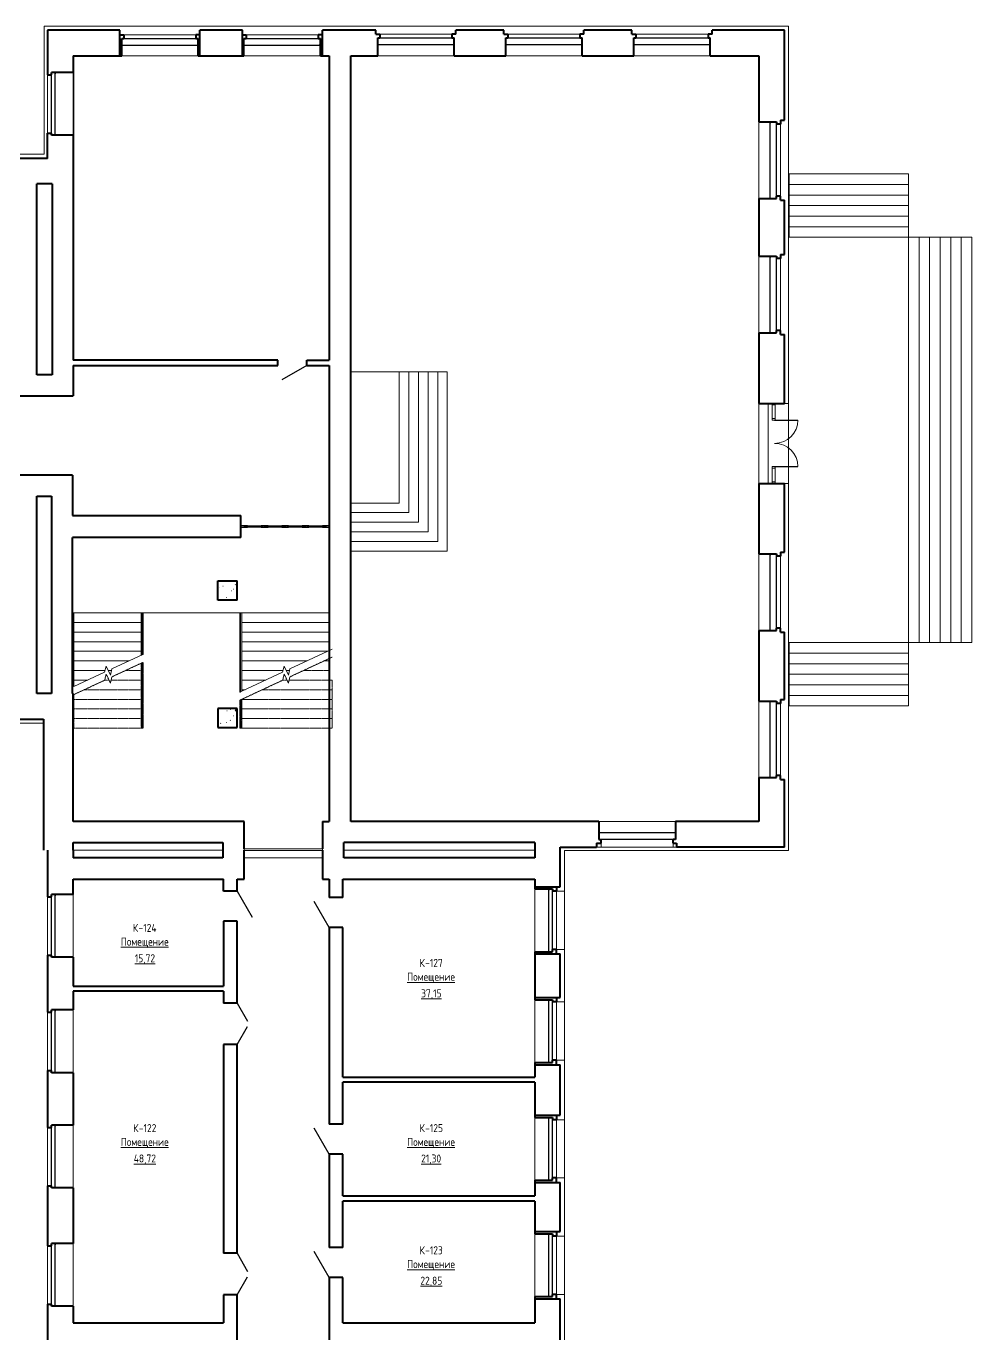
# Model space of a CAD drawing. Header units: millimetres. Extents: x -24 to 373619, y 275 to 149465.
# Drawn here: x 99396 to 128945, y 108605 to 149465 of the extents above; entities that cross this region are included whole.
import ezdxf

# ---------------------------------------------------------------- set-up
doc = ezdxf.new("R2010")
doc.units = ezdxf.units.MM
doc.linetypes.add('ADSK_Сверху', pattern=[4.5, 3, -1.5])
for name, color, linetype, lineweight in [('Двери', 7, 'Continuous', 18), ('Импосты витража', 7, 'Continuous', 18), ('Каркас_Импост', 7, 'Continuous', 30), ('Лестницы', 7, 'Continuous', 18), ('Марки помещений', 7, 'Continuous', 18), ('Несущие колонны', 7, 'Continuous', 18), ('Обобщенные модели', 7, 'Continuous', 18), ('Ограждение', 7, 'Continuous', 18), ('Окна', 7, 'Continuous', 18), ('Остекление', 7, 'Continuous', 30), ('Панель', 7, 'Continuous', 30), ('Перекрытия', 7, 'Continuous', 18), ('Поручни', 7, 'Continuous', 18), ('Стены', 7, 'Continuous', 18), ('Стены разрез', 7, 'Continuous', 40)]:
    doc.layers.add(name, color=color, linetype=linetype, lineweight=lineweight)
doc.styles.add('GOST Common_1', font='GOST Common.ttf', dxfattribs={"width": 0.9, "height": 250})

# ---------------------------------------------------------------- blocks, each defined once
blk = doc.blocks.new('Ограждение - Ограждение-190798-001_Весь этаж')
at = {"layer": 'Ограждение', "linetype": 'ADSK_Сверху'}
for p, q in [((106076, 128410), (106076, 127531)), ((106086, 128411), (106086, 127531)), ((106091, 128413), (106091, 127531)), ((106106, 128420), (106106, 127531)), ((106131, 128432), (106131, 127531)), ((106136, 128434), (106136, 127531)), ((106106, 127531), (106076, 127531)), ((106136, 127531), (106086, 127531)), ((106131, 127531), (106091, 127531))]:
    blk.add_line(p, q, dxfattribs=at)
at = {"layer": 'Поручни'}
for p, q in [((106076, 131131), (106091, 131131)), ((106076, 131131), (106076, 128660)), ((106091, 131131), (106131, 131131)), ((106091, 131131), (106091, 128663)), ((106131, 131131), (106136, 131131)), ((106131, 131131), (106131, 128682)), ((106136, 131131), (106136, 128684)), ((106076, 128660), (106086, 128660)), ((106076, 128660), (106086, 128660)), ((106086, 128664), (106086, 128661)), ((106086, 128661), (106091, 128663)), ((106086, 128660), (106091, 128663)), ((106086, 128660), (106091, 128663)), ((106091, 128663), (106131, 128682)), ((106091, 128663), (106131, 128682)), ((106091, 128663), (106131, 128682)), ((106131, 128682), (106136, 128684))]:
    blk.add_line(p, q, dxfattribs=at)
blk = doc.blocks.new('Ограждение - Ограждение-190879-001_Весь этаж')
at = {"layer": 'Ограждение', "linetype": 'ADSK_Сверху'}
for p, q in [((102990, 129560), (102990, 127531)), ((102995, 129563), (102995, 127531)), ((103020, 129574), (103020, 127531)), ((103035, 129581), (103035, 127531)), ((103040, 129584), (103040, 127531)), ((103050, 129584), (103050, 127531)), ((103040, 127531), (102990, 127531)), ((103035, 127531), (102995, 127531)), ((103050, 127531), (103020, 127531))]:
    blk.add_line(p, q, dxfattribs=at)
at = {"layer": 'Поручни'}
for p, q in [((102990, 131131), (102995, 131131)), ((102990, 131131), (102990, 129810)), ((102995, 131131), (103035, 131131)), ((102995, 131131), (102995, 129813)), ((103035, 131131), (103050, 131131)), ((103035, 131131), (103035, 129831)), ((103050, 131131), (103050, 129834)), ((102990, 129810), (102995, 129813)), ((102995, 129813), (103035, 129831)), ((102995, 129813), (103035, 129831)), ((102995, 129813), (103035, 129831)), ((103035, 129831), (103040, 129834)), ((103035, 129831), (103040, 129834)), ((103040, 129834), (103050, 129834)), ((103040, 129834), (103050, 129834))]:
    blk.add_line(p, q, dxfattribs=at)
blk = doc.blocks.new('AC_Дверь_Двупольная_ДеревяннаяВнутренняя_филенчатая_с_верхом - 1260х2080-413008-001_Весь этаж')
at = {"layer": 'Панель'}
for p, q in [((-650, 210), (-87, 535)), ((650, 210), (87, 535))]:
    blk.add_line(p, q, dxfattribs=at)
blk = doc.blocks.new('ИРНИТУ_Дверь_Однопольная_ДеревяннаяВнутренняя_филенчатая - 900х2080-1341260-001_Весь этаж')
at = {"layer": 'Панель'}
blk.add_line((-470, 210), (344, 680), dxfattribs=at)
blk = doc.blocks.new('ИРНИТУ-Окно-ГОСТ23166-99_6_3_Створки - 2350 x 3100-796890-001_Весь этаж')
at = {"layer": 'Каркас_Импост'}
for p, q in [((-1233.1, 220), (1156.9, 220)), ((-1233.1, 220), (-1233.1, 20)), ((-1233.1, 220), (-1198.1, 220)), ((-1233.1, 20), (1156.9, 20)), ((-1233.1, 20), (-1198.1, 20)), ((1156.9, 220), (1121.9, 220)), ((1156.9, 20), (1121.9, 20)), ((1156.9, 220), (1156.9, 20))]:
    blk.add_line(p, q, dxfattribs=at)
blk = doc.blocks.new('ADSK_Колонна бетонная_Квадратная - 600x600-460137-001_Весь этаж')
at = {"layer": 'Несущие колонны', "lineweight": 9}
h = blk.add_hatch(dxfattribs=at)
h.set_pattern_fill('FP_6', color=256, style=0, pattern_type=2)
h.set_pattern_definition([(50, (-105685.95, -127845.8), (728.7365, -63.7558), [76.2, -838.2]), (355, (-105685.95, -127845.8), (-140.9716, 764.2276), [60.96, -670.56]), (100.451, (-105625.2, -127851.1), (587.77, 700.4668), [64.76, -712.36]), (46.184, (-105685.95, -127642.6), (1084.316, -168.171), [114.3, -1257.3]), (96.636, (-105595.6, -127656.6), (949.61, 989.71), [97.14, -1068.54]), (351.184, (-105686, -127642.6), (949.6206, 989.701), [91.44, -1005.84]), (21, (-105584.35, -127693.4), (606.4579, -409.0606), [76.2, -838.2]), (326, (-105584.35, -127693.4), (247.2083, 736.753), [60.96, -670.56]), (71.451, (-105533.8, -127727.5), (853.6683, 327.6855), [64.76, -712.36]), (37.5, (-105685.95, -127845.8), (12.3547, 338.2201), [6.706, -655.726, 6.706, -1347.114]), (37.5, (-105685.95, -127845.8), (12.3547, 338.2201), [-669.138, -674.014, 6.706, -666.394]), (7.5, (-105685.95, -127845.8), (267.2789, 400.7221), [6.706, -381.406, 6.706, -897.026]), (7.5, (-105685.95, -127845.8), (267.2789, 400.7221), [-394.818, -640.486, 6.706, -249.834]), (327.5, (-105912.52, -127845.8), (542.36333, -22.91534), [6.706, -247.294, 6.706, -1837.334]), (327.5, (-105912.52, -127845.8), (542.36333, -22.91534), [-260.706, -785.774, 6.706, -1044.854]), (317.5, (-106014.1, -127845.8), (592.517, 101.7071), [6.706, -323.494, 6.706, -1266.342]), (317.5, (-106014.1, -127845.8), (592.517, 101.7071), [-336.906, -519.582, 6.706, -740.054])])
h.paths.add_polyline_path([(300, -300), (300, 300), (-300, 300), (-300, -300)], flags=0)
at = {"layer": 'Несущие колонны', "lineweight": 40}
for p, q in [((300, 300), (-300, 300)), ((-300, 300), (-300, -300)), ((300, -300), (300, 300)), ((-300, -300), (300, -300))]:
    blk.add_line(p, q, dxfattribs=at)
blk = doc.blocks.new('AC_Дверь_Однопольная_ДеревяннаяВнутренняя_ГОСТ6629-88 - 860х2080h-423991-001_Весь этаж')
at = {"layer": 'Панель'}
blk.add_line((-450, 80), (329, 530), dxfattribs=at)
blk = doc.blocks.new('ИРНИТУ-Окно-ГОСТ23166-99_6_3_Створки - 2350 x 3100-796903-001_Весь этаж')
at = {"layer": 'Каркас_Импост'}
for p, q in [((-1233.1, -20), (1156.9, -20)), ((-1233.1, -220), (-1233.1, -20)), ((-1233.1, -20), (-1198.1, -20)), ((-1233.1, -220), (1156.9, -220)), ((-1233.1, -220), (-1198.1, -220)), ((1156.9, -20), (1121.9, -20)), ((1156.9, -220), (1121.9, -220)), ((1156.9, -220), (1156.9, -20))]:
    blk.add_line(p, q, dxfattribs=at)
blk = doc.blocks.new('ИРНИТУ-Окно-ГОСТ23166-99_6_3_Створки - 2350 x 3100-752006-001_Весь этаж')
at = {"layer": 'Каркас_Импост'}
for p, q in [((-1233.1, 210), (1156.9, 210)), ((-1233.1, 210), (-1233.1, 10)), ((-1233.1, 210), (-1198.1, 210)), ((-1233.1, 10), (1156.9, 10)), ((-1233.1, 10), (-1198.1, 10)), ((1156.9, 210), (1121.9, 210)), ((1156.9, 10), (1121.9, 10)), ((1156.9, 210), (1156.9, 10))]:
    blk.add_line(p, q, dxfattribs=at)
blk = doc.blocks.new('AC_ДверьВитражная_Двупольная_Алюминиевая_ГОСТ23747-2015 - Остекленные _с защитным ограждением_-668988-001_Весь этаж')
at = {"layer": 'Панель'}
for p, q in [((-725, 32.5), (-725, 757.5)), ((725, 32.5), (725, 757.5))]:
    blk.add_line(p, q, dxfattribs=at)
at = {"layer": 'Панель', "lineweight": 18}
for centre, start, end in [((-725, 32.5), 360, 90), ((725, 32.5), 90, 180)]:
    blk.add_arc(centre, 725, start, end, dxfattribs=at)
blk = doc.blocks.new('Прямоугольный импост - 50х100-668978-001_Весь этаж')
at = {"layer": 'Импосты витража'}
for p, q in [((122701, 137204), (122701, 137629)), ((122801, 137629), (122801, 137204))]:
    blk.add_line(p, q, dxfattribs=at)
blk = doc.blocks.new('Прямоугольный импост - 50х100-669001-001_Весь этаж')
at = {"layer": 'Импосты витража'}
for p, q in [((0, 50), (-50, 50)), ((-50, 50), (-50, -50)), ((0, 50), (0, -50)), ((-50, -50), (0, -50))]:
    blk.add_line(p, q, dxfattribs=at)
blk = doc.blocks.new('Прямоугольный импост - 50х100-669002-001_Весь этаж')
at = {"layer": 'Импосты витража'}
for p, q in [((0, 50), (-50, 50)), ((-50, 50), (-50, -50)), ((0, 50), (0, -50)), ((-50, -50), (0, -50))]:
    blk.add_line(p, q, dxfattribs=at)
blk = doc.blocks.new('Прямоугольный импост - 50х100-668984-001_Весь этаж')
at = {"layer": 'Импосты витража'}
for p, q in [((25, 50), (-25, 50)), ((-25, 50), (-25, -50)), ((25, 50), (25, -50)), ((-25, -50), (25, -50))]:
    blk.add_line(p, q, dxfattribs=at)
blk = doc.blocks.new('ИРНИТУ-Окно-ГОСТ23166-99_4_2_Створки - 1920 x 3100-687415-001_Весь этаж')
at = {"layer": 'Каркас_Импост'}
for p, q in [((-1018.1, 280), (941.9, 280)), ((-1018.1, 280), (-1018.1, 160)), ((-1018.1, 280), (-983.1, 280)), ((-1018.1, 160), (941.9, 160)), ((-1018.1, 160), (-983.1, 160)), ((941.9, 280), (906.9, 280)), ((941.9, 160), (906.9, 160)), ((941.9, 280), (941.9, 160))]:
    blk.add_line(p, q, dxfattribs=at)
blk = doc.blocks.new('ИРНИТУ-Окно-ГОСТ23166-99_4_2_Створки - 1920 x 2350-763711-001_Весь этаж')
at = {"layer": 'Каркас_Импост'}
for p, q in [((-1018.1, -100), (941.9, -100)), ((-1018.1, -220), (-1018.1, -100)), ((-1018.1, -100), (-983.1, -100)), ((-1018.1, -220), (941.9, -220)), ((-1018.1, -220), (-983.1, -220)), ((941.9, -100), (906.9, -100)), ((941.9, -220), (906.9, -220)), ((941.9, -220), (941.9, -100))]:
    blk.add_line(p, q, dxfattribs=at)
blk = doc.blocks.new('ИРНИТУ-Окно-ГОСТ23166-99_4_2_Створки - 1920 x 2350-415142-001_Весь этаж')
at = {"layer": 'Каркас_Импост'}
for p, q in [((-1018.1, 280), (941.9, 280)), ((-1018.1, 280), (-1018.1, 160)), ((-1018.1, 280), (-983.1, 280)), ((-1018.1, 160), (941.9, 160)), ((-1018.1, 160), (-983.1, 160)), ((941.9, 280), (906.9, 280)), ((941.9, 160), (906.9, 160)), ((941.9, 280), (941.9, 160))]:
    blk.add_line(p, q, dxfattribs=at)
blk = doc.blocks.new('Противодымная перегородка Тип1 - Противодымная перегородка Тип1-1180572-001_Весь этаж')
at = {"layer": 'Каркас_Импост', "lineweight": 18}
for p, q in [((-1226, 25), (1226, 25)), ((-1226, -23), (-1226, 25)), ((1226, 25), (1226, -23))]:
    blk.add_line(p, q, dxfattribs=at)
blk = doc.blocks.new('Короб по грани - Короб по грани-1180879-001_Весь этаж')
at = {"layer": 'Обобщенные модели'}
for p, q in [((1693, -3), (-759, -3)), ((1693, -240), (-759, -240))]:
    blk.add_line(p, q, dxfattribs=at)
blk = doc.blocks.new('Противодымная перегородка Тип1 - Противодымная перегородка Тип1-1181117-001_Весь этаж')
at = {"layer": 'Каркас_Импост'}
for p, q in [((-1280, 25), (-1380, 25)), ((-1380, 25), (-1380, -25)), ((-1280, 10), (-1280, 25)), ((-1170, 25), (-1270, 25)), ((-1270, 25), (-1270, 10)), ((-1170, 10), (-1170, 25)), ((-642.5, 25), (-742.5, 25)), ((-742.5, 25), (-742.5, 10)), ((-642.5, -25), (-642.5, 25)), ((-532.5, 25), (-632.5, 25)), ((-632.5, 25), (-632.5, -25)), ((-532.5, 10), (-532.5, 25)), ((-5, 25), (-105, 25)), ((-105, 25), (-105, 10)), ((-5, -25), (-5, 25)), ((105, 25), (5, 25)), ((5, 25), (5, -25)), ((105, 10), (105, 25)), ((632.5, 25), (532.5, 25)), ((532.5, 25), (532.5, 10)), ((632.5, -25), (632.5, 25)), ((742.5, 25), (642.5, 25)), ((642.5, 25), (642.5, -25)), ((742.5, 10), (742.5, 25)), ((1270, 25), (1170, 25)), ((1170, 25), (1170, 10)), ((1270, 10), (1270, 25)), ((1380, 25), (1280, 25)), ((1280, 25), (1280, 10)), ((1380, -25), (1380, 25)), ((-1380, -25), (-1280, -25)), ((-1280, -25), (-1280, -10)), ((-1270, -10), (-1270, -25)), ((-1270, -25), (-1170, -25)), ((-1170, -25), (-1170, -10)), ((-742.5, -10), (-742.5, -25)), ((-742.5, -25), (-642.5, -25)), ((-632.5, -25), (-532.5, -25)), ((-532.5, -25), (-532.5, -10)), ((-105, -10), (-105, -25)), ((-105, -25), (-5, -25)), ((5, -25), (105, -25)), ((105, -25), (105, -10)), ((532.5, -10), (532.5, -25)), ((532.5, -25), (632.5, -25)), ((642.5, -25), (742.5, -25)), ((742.5, -25), (742.5, -10)), ((1170, -10), (1170, -25)), ((1170, -25), (1270, -25)), ((1270, -25), (1270, -10)), ((1280, -10), (1280, -25)), ((1280, -25), (1380, -25))]:
    blk.add_line(p, q, dxfattribs=at)
at = {"layer": 'Каркас_Импост', "lineweight": 18}
for p, q in [((-1170, 25), (-742.5, 25)), ((-532.5, 25), (-105, 25)), ((105, 25), (532.5, 25)), ((742.5, 25), (1170, 25)), ((-742.5, -25), (-1170, -25)), ((-105, -25), (-532.5, -25)), ((532.5, -25), (105, -25)), ((1170, -25), (742.5, -25))]:
    blk.add_line(p, q, dxfattribs=at)
at = {"layer": 'Остекление', "lineweight": 18}
for p, q in [((-1280, 10), (-690, 10)), ((-1280, 10), (-1280, -10)), ((-690, -10), (-690, 10)), ((-590, 10), (-50, 10)), ((-590, 10), (-590, -10)), ((-50, -10), (-50, 10)), ((50, 10), (590, 10)), ((50, 10), (50, -10)), ((590, -10), (590, 10)), ((690, 10), (1280, 10)), ((690, 10), (690, -10)), ((1280, -10), (1280, 10)), ((-690, -10), (-1280, -10)), ((-50, -10), (-590, -10)), ((590, -10), (50, -10)), ((1280, -10), (690, -10))]:
    blk.add_line(p, q, dxfattribs=at)

msp = doc.modelspace()

# ---------------------------------------------------------------- hatches: boundary and pattern name
at = {"layer": 'Несущие колонны', "lineweight": 9}
h = msp.add_hatch(dxfattribs=at)
h.set_pattern_fill('FP_7', color=256, style=0, pattern_type=2)
h.set_pattern_definition([(50, (0, 0), (728.7365, -63.7558), [76.2, -838.2]), (355, (0, 0), (-140.9716, 764.2276), [60.96, -670.56]), (100.451, (60.7, -5.3), (587.77, 700.4668), [64.76, -712.36]), (46.184, (0, 203.2), (1084.3162, -168.171), [114.3, -1257.3]), (96.636, (90.4, 189.2), (949.61, 989.71), [97.14, -1068.54]), (351.184, (0, 203.2), (949.6206, 989.701), [91.44, -1005.84]), (21, (101.6, 152.4), (606.4579, -409.0606), [76.2, -838.2]), (326, (101.6, 152.4), (247.2083, 736.753), [60.96, -670.56]), (71.451, (152.14, 118.3), (853.6683, 327.6855), [64.76, -712.36]), (37.5, (0, 0), (12.3547, 338.2201), [6.706, -655.726, 6.706, -674.014, -673.1]), (37.5, (0, 0), (12.3547, 338.2201), [-1343.152, 6.706, -666.394]), (7.5, (0, 0), (267.2789, 400.7221), [6.706, -381.406, 6.706, -640.486, -256.54]), (7.5, (0, 0), (267.2789, 400.7221), [-1035.304, 6.706, -249.834]), (327.5, (-226.57, 0), (542.36333, -22.91534), [6.706, -247.294, 6.706, -785.774, -1051.56]), (327.5, (-226.57, 0), (542.36333, -22.91534), [-1046.48, 6.706, -1044.854]), (317.5, (-328.17, 0), (592.517, 101.7071), [6.706, -323.494, 6.706, -519.582, -746.76]), (317.5, (-328.17, 0), (592.517, 101.7071), [-856.488, 6.706, -740.054])])
h.paths.add_polyline_path([(105386, 131531), (105986, 131531), (105986, 132131), (105386, 132131), (105386, 132038)], flags=0)

# ---------------------------------------------------------------- linework, layer by layer
at = {"layer": 'Лестницы'}
for p, q in [((126965, 144849), (123232, 144849)), ((123232, 144849), (123232, 144519)), ((126965, 144849), (126965, 144519)), ((123232, 144519), (123232, 144189)), ((126965, 144519), (123232, 144519)), ((126965, 144519), (126965, 144189)), ((123232, 144189), (123232, 143859)), ((126965, 144189), (123232, 144189)), ((123232, 143859), (123232, 143529)), ((126965, 143859), (123232, 143859)), ((126965, 144189), (126965, 143859)), ((126965, 143859), (126965, 143529)), ((123232, 143529), (123232, 143199)), ((126965, 143529), (123232, 143529)), ((126965, 143529), (126965, 143199)), ((123232, 143199), (123232, 142869)), ((126965, 143199), (123232, 143199)), ((126965, 143199), (126965, 142869)), ((126965, 142869), (123232, 142869)), ((126965, 130204), (126965, 142869)), ((127295, 142869), (126965, 142869)), ((127625, 142869), (127295, 142869)), ((127295, 130204), (127295, 142869)), ((127955, 142869), (127625, 142869)), ((127625, 130204), (127625, 142869)), ((128285, 142869), (127955, 142869)), ((127955, 130204), (127955, 142869)), ((128615, 142869), (128285, 142869)), ((128285, 130204), (128285, 142869)), ((128945, 142869), (128615, 142869)), ((128615, 130204), (128615, 142869)), ((128945, 130204), (128945, 142869)), ((111054, 134565), (111054, 138665)), ((111354, 138665), (111054, 138665)), ((111654, 138665), (111354, 138665)), ((111354, 134265), (111354, 138665)), ((111954, 138665), (111654, 138665)), ((111654, 133965), (111654, 138665)), ((112254, 138665), (111954, 138665)), ((111954, 133665), (111954, 138665)), ((112554, 138665), (112254, 138665)), ((112254, 133365), (112254, 138665)), ((112554, 133065), (112554, 138665)), ((109546, 134565), (111054, 134565)), ((109546, 134265), (111354, 134265)), ((109546, 133965), (111654, 133965)), ((109546, 133665), (111954, 133665)), ((109546, 133365), (112254, 133365)), ((109546, 133065), (112554, 133065)), ((102990, 131131), (100883, 131131)), ((100883, 131131), (100883, 130831)), ((100883, 130831), (100883, 130531)), ((102990, 130831), (100883, 130831)), ((108866, 131131), (106136, 131131)), ((108866, 130831), (106136, 130831)), ((100883, 130531), (100883, 130231)), ((102990, 130531), (100883, 130531)), ((108866, 130531), (106136, 130531)), ((100883, 130231), (100883, 129931)), ((102990, 130231), (100883, 130231)), ((108866, 130231), (106136, 130231)), ((107637, 129384), (108961, 130001)), ((123232, 130204), (126965, 130204)), ((123232, 129874), (123232, 130204)), ((126965, 129874), (126965, 130204)), ((127295, 130204), (126965, 130204)), ((127625, 130204), (127295, 130204)), ((127955, 130204), (127625, 130204)), ((128285, 130204), (127955, 130204)), ((128615, 130204), (128285, 130204)), ((128945, 130204), (128615, 130204)), ((100883, 129931), (100883, 129631)), ((102990, 129931), (100883, 129931)), ((100883, 129631), (100883, 129331)), ((102605, 129631), (100883, 129631)), ((102075, 129384), (103040, 129834)), ((108810, 129931), (106136, 129931)), ((108167, 129631), (106136, 129631)), ((123232, 129544), (123232, 129874)), ((123232, 129874), (126965, 129874)), ((123232, 129214), (123232, 129544)), ((123232, 129544), (126965, 129544)), ((126965, 129544), (126965, 129874)), ((126965, 129214), (126965, 129544)), ((100883, 129331), (100883, 129031)), ((101861, 129331), (100883, 129331)), ((100883, 128828), (101849, 129278)), ((101849, 129278), (101896, 129472)), ((101896, 129472), (102028, 129189)), ((102062, 129331), (101962, 129331)), ((102028, 129189), (102075, 129384)), ((106131, 128682), (107410, 129278)), ((107423, 129331), (106136, 129331)), ((107410, 129278), (107458, 129472)), ((107458, 129472), (107590, 129189)), ((107624, 129331), (107524, 129331)), ((107590, 129189), (107637, 129384)), ((123232, 128884), (123232, 129214)), ((123232, 129214), (126965, 129214)), ((126965, 128884), (126965, 129214)), ((100883, 129031), (100883, 128828)), ((101318, 129031), (100883, 129031)), ((106880, 129031), (106136, 129031)), ((106237, 128731), (106136, 128731)), ((123232, 128554), (123232, 128884)), ((123232, 128884), (126965, 128884)), ((126965, 128554), (126965, 128884)), ((106086, 128663), (106086, 128660)), ((106086, 128660), (106091, 128663)), ((123232, 128224), (123232, 128554)), ((123232, 128554), (126965, 128554)), ((126965, 128224), (126965, 128554)), ((123232, 128224), (126965, 128224))]:
    msp.add_line(p, q, dxfattribs=at)
at = {"layer": 'Лестницы', "linetype": 'ADSK_Сверху'}
for p, q in [((126965, 144849), (123232, 144849)), ((126965, 144519), (123232, 144519)), ((126965, 144189), (123232, 144189)), ((126965, 143859), (123232, 143859)), ((126965, 143529), (123232, 143529)), ((126965, 143199), (123232, 143199)), ((127295, 130204), (127295, 142869)), ((127625, 130204), (127625, 142869)), ((127955, 130204), (127955, 142869)), ((128285, 130204), (128285, 142869)), ((128615, 130204), (128615, 142869)), ((128945, 130204), (128945, 142869)), ((111354, 134265), (111354, 138665)), ((111654, 133965), (111654, 138665)), ((111954, 133665), (111954, 138665)), ((112254, 133365), (112254, 138665)), ((112554, 133065), (112554, 138665)), ((109546, 134265), (111354, 134265)), ((109546, 133965), (111654, 133965)), ((109546, 133665), (111954, 133665)), ((109546, 133365), (112254, 133365)), ((109546, 133065), (112554, 133065)), ((102990, 131131), (100883, 131131)), ((102990, 130831), (100883, 130831)), ((108866, 131131), (106136, 131131)), ((108866, 130831), (106136, 130831)), ((102990, 130531), (100883, 130531)), ((108866, 130531), (106136, 130531)), ((102990, 130231), (100883, 130231)), ((108866, 130231), (106136, 130231)), ((102990, 129931), (100883, 129931)), ((102605, 129631), (100883, 129631)), ((102075, 129134), (103040, 129584)), ((103040, 129584), (103040, 127531)), ((108810, 129931), (106136, 129931)), ((108167, 129631), (106136, 129631)), ((107637, 129134), (108961, 129751)), ((108866, 129631), (108703, 129631)), ((108866, 129631), (108703, 129631)), ((123232, 129874), (126965, 129874)), ((123232, 129544), (126965, 129544)), ((101861, 129331), (100883, 129331)), ((101849, 129028), (101896, 129222)), ((101896, 129222), (102028, 128939)), ((102062, 129331), (101962, 129331)), ((102028, 128939), (102075, 129134)), ((103040, 129331), (102498, 129331)), ((103040, 129331), (102498, 129331)), ((107423, 129331), (106136, 129331)), ((107410, 129028), (107458, 129222)), ((107458, 129222), (107590, 128939)), ((107624, 129331), (107524, 129331)), ((107590, 128939), (107637, 129134)), ((108866, 129331), (108060, 129331)), ((108866, 129331), (108060, 129331)), ((123232, 129214), (126965, 129214)), ((101318, 129031), (100883, 129031)), ((100883, 128578), (101849, 129028)), ((103040, 128731), (101211, 128731)), ((103040, 128731), (101211, 128731)), ((101985, 129031), (101849, 129031)), ((101985, 129031), (101849, 129031)), ((103040, 129031), (102050, 129031)), ((103040, 129031), (102050, 129031)), ((106086, 128410), (107410, 129028)), ((106880, 129031), (106136, 129031)), ((106237, 128731), (106136, 128731)), ((108961, 128731), (106773, 128731)), ((108961, 128731), (106773, 128731)), ((107547, 129031), (107411, 129031)), ((107547, 129031), (107411, 129031)), ((108961, 129031), (107612, 129031)), ((108961, 129031), (107612, 129031)), ((108961, 129043), (108961, 127531)), ((123232, 128884), (126965, 128884)), ((100883, 128578), (100883, 127531)), ((103040, 128431), (100883, 128431)), ((103040, 128431), (100883, 128431)), ((106086, 128410), (106086, 127531)), ((108961, 128431), (106130, 128431)), ((108961, 128431), (106130, 128431)), ((123232, 128554), (126965, 128554)), ((103040, 128131), (100883, 128131)), ((103040, 128131), (100883, 128131)), ((108961, 128131), (106086, 128131)), ((108961, 128131), (106086, 128131)), ((123232, 128224), (126965, 128224)), ((103040, 127831), (100883, 127831)), ((103040, 127831), (100883, 127831)), ((103040, 127531), (100883, 127531)), ((108961, 127831), (106086, 127831)), ((108961, 127831), (106086, 127831)), ((108961, 127531), (106086, 127531))]:
    msp.add_line(p, q, dxfattribs=at)
at = {"layer": 'Несущие колонны', "lineweight": 40}
for p, q in [((105386, 131531), (105386, 132131)), ((105386, 132131), (105986, 132131)), ((105986, 131531), (105986, 132131)), ((105986, 131531), (105386, 131531))]:
    msp.add_line(p, q, dxfattribs=at)
at = {"layer": 'Перекрытия'}
for p, q in [((126965, 142869), (123216, 142869)), ((126965, 130204), (126965, 142869)), ((111054, 138665), (109546, 138665)), ((111054, 134565), (111054, 138665)), ((122576, 135179), (122576, 137679)), ((109546, 134565), (111054, 134565)), ((100846, 131131), (100883, 131131)), ((103050, 131131), (106076, 131131)), ((123216, 130204), (126965, 130204)), ((105546, 123713), (100866, 123713)), ((115286, 123713), (109317, 123713))]:
    msp.add_line(p, q, dxfattribs=at)
at = {"layer": 'Стены'}
for p, q in [((99956, 145465), (99956, 149465)), ((99956, 149465), (123216, 149465)), ((102451, 149195), (104701, 149195)), ((106271, 149195), (108521, 149195)), ((110451, 149215), (112701, 149215)), ((114451, 149215), (116701, 149215)), ((118451, 149215), (120701, 149215)), ((123216, 149465), (123216, 123705)), ((100886, 148535), (100886, 144535)), ((104771, 148535), (102381, 148535)), ((108591, 148535), (106201, 148535)), ((112771, 148535), (110381, 148535)), ((116771, 148535), (114381, 148535)), ((120771, 148535), (118381, 148535)), ((100066, 146125), (100066, 147945)), ((100866, 148015), (100866, 146055)), ((122286, 144084), (122286, 146474)), ((122966, 146404), (122966, 144154)), ((18756, 145465), (99956, 145465)), ((100886, 144535), (100866, 144535)), ((122286, 139884), (122286, 142274)), ((122966, 142204), (122966, 139954)), ((122286, 135179), (122286, 137679)), ((123086, 137679), (123216, 137679)), ((123216, 135179), (123086, 135179)), ((122286, 130584), (122286, 132974)), ((122966, 132904), (122966, 130654)), ((122286, 125984), (122286, 128374)), ((122966, 128304), (122966, 126054)), ((99936, 127685), (18646, 127685)), ((117291, 124615), (119681, 124615)), ((119716, 123815), (117216, 123815)), ((117361, 123815), (117361, 123935)), ((119611, 123935), (119611, 123815)), ((123216, 123705), (116216, 123705)), ((116216, 123705), (116216, 109839)), ((100066, 120440), (100066, 122260)), ((100866, 122330), (100866, 120370)), ((115286, 120545), (115286, 122505)), ((115966, 122435), (115966, 120615)), ((115966, 122435), (116216, 122435)), ((116216, 120615), (115966, 120615)), ((115286, 117085), (115286, 119045)), ((115966, 118975), (115966, 117155)), ((115966, 118975), (116216, 118975)), ((100066, 116835), (100066, 118655)), ((100866, 118725), (100866, 116765)), ((116216, 117155), (115966, 117155)), ((115286, 113405), (115286, 115365)), ((115966, 115295), (115966, 113475)), ((115966, 115295), (116216, 115295)), ((100066, 113235), (100066, 115055)), ((100866, 115125), (100866, 113165)), ((116216, 113475), (115966, 113475)), ((115286, 109769), (115286, 111729)), ((115966, 111659), (115966, 109839)), ((115966, 111659), (116216, 111659)), ((100066, 109535), (100066, 111355)), ((100866, 111425), (100866, 109465)), ((116216, 109839), (115966, 109839)), ((116216, 109839), (116216, 99299))]:
    msp.add_line(p, q, dxfattribs=at)
at = {"layer": 'Стены разрез'}
for p, q in [((100066, 149335), (100066, 147945)), ((102326, 149335), (100066, 149335)), ((102326, 148535), (102326, 149335)), ((102326, 149195), (102451, 149195)), ((102451, 149195), (102451, 149075)), ((104826, 149195), (104701, 149195)), ((104701, 149195), (104701, 149075)), ((106156, 149335), (104826, 149335)), ((104826, 148535), (104826, 149335)), ((106156, 148535), (106156, 149335)), ((106156, 149195), (106271, 149195)), ((106271, 149195), (106271, 149075)), ((108656, 149195), (108521, 149195)), ((108521, 149195), (108521, 149075)), ((110326, 149335), (108656, 149335)), ((108656, 148535), (108656, 149335)), ((110326, 149215), (110326, 149335)), ((110326, 149215), (110451, 149215)), ((110451, 149215), (110451, 149095)), ((112826, 149215), (112701, 149215)), ((112701, 149215), (112701, 149095)), ((114326, 149335), (112826, 149335)), ((112826, 149215), (112826, 149335)), ((114326, 149215), (114326, 149335)), ((114326, 149215), (114451, 149215)), ((114451, 149215), (114451, 149095)), ((116826, 149215), (116701, 149215)), ((116701, 149215), (116701, 149095)), ((118326, 149335), (116826, 149335)), ((116826, 149215), (116826, 149335)), ((118326, 149215), (118326, 149335)), ((118326, 149215), (118451, 149215)), ((118451, 149215), (118451, 149095)), ((120826, 149215), (120701, 149215)), ((120701, 149215), (120701, 149095)), ((123086, 149335), (120826, 149335)), ((120826, 149215), (120826, 149335)), ((123086, 146529), (123086, 149335)), ((102381, 149075), (102451, 149075)), ((102381, 148535), (102381, 149075)), ((104701, 149075), (104771, 149075)), ((104771, 148535), (104771, 149075)), ((106201, 149075), (106271, 149075)), ((106201, 148535), (106201, 149075)), ((108521, 149075), (108591, 149075)), ((108591, 148535), (108591, 149075)), ((110381, 149095), (110451, 149095)), ((110381, 148535), (110381, 149095)), ((112701, 149095), (112771, 149095)), ((112771, 148535), (112771, 149095)), ((114381, 149095), (114451, 149095)), ((114381, 148535), (114381, 149095)), ((116701, 149095), (116771, 149095)), ((116771, 148535), (116771, 149095)), ((118381, 149095), (118451, 149095)), ((118381, 148535), (118381, 149095)), ((120701, 149095), (120771, 149095)), ((120771, 148535), (120771, 149095)), ((100866, 148535), (100866, 148015)), ((100866, 148535), (102381, 148535)), ((104771, 148535), (106201, 148535)), ((108591, 148535), (108866, 148535)), ((108866, 148535), (108866, 139025)), ((109546, 124615), (109546, 148535)), ((109546, 148535), (110381, 148535)), ((112771, 148535), (114381, 148535)), ((116771, 148535), (118381, 148535)), ((120771, 148535), (122286, 148535)), ((122286, 148535), (122286, 146474)), ((100066, 147945), (100186, 147945)), ((100186, 147945), (100186, 148015)), ((100866, 148015), (100186, 148015)), ((122286, 146474), (122846, 146474)), ((122846, 146474), (122846, 146404)), ((122966, 146404), (122846, 146404)), ((122966, 146529), (123086, 146529)), ((122966, 146529), (122966, 146404)), ((100066, 145335), (100066, 146125)), ((100066, 146125), (100186, 146125)), ((100186, 146055), (100186, 146125)), ((100866, 146055), (100186, 146055)), ((100866, 146055), (100866, 139025)), ((100066, 145335), (98216, 145335)), ((99726, 138575), (99726, 144535)), ((100206, 144535), (99726, 144535)), ((100206, 144535), (100206, 138575)), ((122286, 144084), (122286, 142274)), ((122286, 144084), (122846, 144084)), ((122846, 144084), (122846, 144154)), ((122966, 144154), (122846, 144154)), ((122966, 144029), (122966, 144154)), ((122966, 144029), (123086, 144029)), ((123086, 142329), (123086, 144029)), ((122286, 142274), (122846, 142274)), ((122846, 142274), (122846, 142204)), ((122966, 142204), (122846, 142204)), ((122966, 142329), (123086, 142329)), ((122966, 142329), (122966, 142204)), ((122286, 139884), (122286, 137679)), ((122286, 139884), (122846, 139884)), ((122846, 139884), (122846, 139954)), ((122966, 139954), (122846, 139954)), ((122966, 139829), (122966, 139954)), ((122966, 139829), (123086, 139829)), ((123086, 137679), (123086, 139829)), ((107264, 139025), (100866, 139025)), ((107264, 138865), (107264, 139025)), ((108164, 139025), (108866, 139025)), ((108164, 138865), (108164, 139025)), ((100206, 138575), (99726, 138575)), ((100866, 138865), (100866, 137915)), ((100866, 138865), (107264, 138865)), ((108164, 138865), (108866, 138865)), ((108866, 138865), (108866, 124615)), ((99066, 137915), (100866, 137915)), ((122286, 137679), (123086, 137679)), ((100846, 135435), (99066, 135435)), ((100846, 135435), (100846, 134171)), ((122286, 135179), (122286, 132974)), ((122286, 135179), (123086, 135179)), ((123086, 133029), (123086, 135179)), ((99726, 128615), (99726, 134775)), ((99726, 134775), (100186, 134775)), ((100186, 134775), (100186, 128615)), ((100846, 134171), (106106, 134171)), ((106106, 133491), (106106, 134171)), ((100846, 128615), (100846, 133491)), ((106106, 133491), (100846, 133491)), ((122286, 132974), (122846, 132974)), ((122846, 132974), (122846, 132904)), ((122966, 132904), (122846, 132904)), ((122966, 133029), (123086, 133029)), ((122966, 133029), (122966, 132904)), ((122286, 130584), (122286, 128374)), ((122286, 130584), (122846, 130584)), ((122846, 130584), (122846, 130654)), ((122966, 130654), (122846, 130654)), ((122966, 130529), (122966, 130654)), ((122966, 130529), (123086, 130529)), ((123086, 128429), (123086, 130529)), ((100186, 128615), (99726, 128615)), ((100866, 128615), (100846, 128615)), ((100866, 124615), (100866, 128615)), ((122286, 128374), (122846, 128374)), ((122846, 128374), (122846, 128304)), ((122966, 128304), (122846, 128304)), ((122966, 128429), (123086, 128429)), ((122966, 128429), (122966, 128304)), ((97756, 127815), (99936, 127815)), ((99936, 127815), (99936, 123713)), ((122286, 125984), (122286, 124615)), ((122286, 125984), (122846, 125984)), ((122846, 125984), (122846, 126054)), ((122966, 126054), (122846, 126054)), ((122966, 125929), (122966, 126054)), ((122966, 125929), (123086, 125929)), ((123086, 123815), (123086, 125929)), ((106206, 124615), (100866, 124615)), ((106206, 123760), (106206, 124615)), ((108657, 124615), (108657, 123760)), ((108657, 124615), (108866, 124615)), ((117291, 124615), (109546, 124615)), ((117291, 124615), (117291, 124055)), ((122286, 124615), (119681, 124615)), ((119681, 124615), (119681, 124055)), ((100866, 123713), (100866, 123955)), ((100866, 123955), (105546, 123955)), ((105546, 123955), (105546, 123475)), ((115286, 123955), (109317, 123955)), ((109317, 123475), (109317, 123955)), ((115286, 123955), (115286, 123475)), ((116086, 123815), (117216, 123815)), ((116086, 122575), (116086, 123815)), ((117216, 123935), (117216, 123815)), ((117216, 123935), (117361, 123935)), ((117291, 124055), (117361, 124055)), ((117361, 123935), (117361, 124055)), ((119681, 124055), (119611, 124055)), ((119611, 123935), (119611, 124055)), ((119611, 123935), (119716, 123935)), ((119716, 123935), (119716, 123815)), ((123086, 123815), (119716, 123815)), ((100066, 123713), (100066, 122260)), ((100866, 123713), (100866, 123475)), ((105546, 123475), (100866, 123475)), ((106206, 122815), (106206, 123713)), ((108657, 123713), (108657, 122815)), ((115286, 123475), (109317, 123475)), ((100866, 122815), (105566, 122815)), ((100866, 122330), (100866, 122815)), ((105566, 122441), (105566, 122815)), ((105986, 122815), (106206, 122815)), ((105986, 122441), (105986, 122815)), ((108657, 122815), (108866, 122815)), ((108866, 122815), (108866, 122241)), ((109286, 122815), (115286, 122815)), ((109286, 122241), (109286, 122815)), ((115286, 122815), (115286, 122505)), ((100066, 122260), (100186, 122260)), ((100186, 122260), (100186, 122330)), ((100866, 122330), (100186, 122330)), ((105986, 122441), (105566, 122441)), ((109286, 122241), (108866, 122241)), ((115286, 122575), (116086, 122575)), ((115286, 122505), (115846, 122505)), ((115846, 122505), (115846, 122435)), ((115966, 122435), (115846, 122435)), ((115966, 122575), (115966, 122435)), ((105566, 121501), (105566, 119471)), ((105986, 121501), (105566, 121501)), ((105986, 118941), (105986, 121501)), ((108866, 121301), (108866, 115159)), ((109286, 121301), (108866, 121301)), ((109286, 116624), (109286, 121301)), ((115286, 120545), (115286, 119045)), ((115286, 120545), (115846, 120545)), ((115846, 120545), (115846, 120615)), ((115966, 120615), (115846, 120615)), ((115966, 120475), (115966, 120615)), ((100066, 120440), (100066, 118655)), ((100066, 120440), (100186, 120440)), ((100186, 120370), (100186, 120440)), ((100866, 120370), (100186, 120370)), ((100866, 120370), (100866, 119471)), ((115286, 120475), (116086, 120475)), ((116086, 119115), (116086, 120475)), ((100866, 119471), (105566, 119471)), ((100866, 119311), (100866, 118725)), ((105566, 119311), (100866, 119311)), ((105566, 119311), (105566, 118941)), ((105986, 118941), (105566, 118941)), ((115286, 119115), (116086, 119115)), ((115286, 119045), (115846, 119045)), ((115846, 119045), (115846, 118975)), ((115966, 118975), (115846, 118975)), ((115966, 119115), (115966, 118975)), ((100066, 118655), (100186, 118655)), ((100186, 118655), (100186, 118725)), ((100866, 118725), (100186, 118725)), ((105566, 117641), (105566, 111121)), ((105986, 117641), (105566, 117641)), ((105986, 111121), (105986, 117641)), ((115286, 117085), (115286, 116624)), ((115286, 117085), (115846, 117085)), ((115286, 117015), (116086, 117015)), ((115846, 117085), (115846, 117155)), ((115966, 117155), (115846, 117155)), ((115966, 117015), (115966, 117155)), ((116086, 115435), (116086, 117015)), ((100066, 116835), (100066, 115055)), ((100066, 116835), (100186, 116835)), ((100186, 116765), (100186, 116835)), ((100866, 116765), (100186, 116765)), ((100866, 116765), (100866, 115125)), ((109286, 116624), (115286, 116624)), ((109286, 115159), (109286, 116464)), ((115286, 116464), (109286, 116464)), ((115286, 116464), (115286, 115365)), ((115286, 115435), (116086, 115435)), ((115286, 115365), (115846, 115365)), ((115846, 115365), (115846, 115295)), ((115966, 115295), (115846, 115295)), ((115966, 115435), (115966, 115295)), ((100066, 115055), (100186, 115055)), ((100186, 115055), (100186, 115125)), ((100866, 115125), (100186, 115125)), ((109286, 115159), (108866, 115159)), ((108866, 114219), (108866, 111304)), ((109286, 114219), (108866, 114219)), ((109286, 112914), (109286, 114219)), ((100066, 113235), (100066, 111355)), ((100066, 113235), (100186, 113235)), ((100186, 113165), (100186, 113235)), ((115286, 113405), (115286, 112914)), ((115286, 113405), (115846, 113405)), ((115286, 113335), (116086, 113335)), ((115846, 113405), (115846, 113475)), ((115966, 113475), (115846, 113475)), ((115966, 113335), (115966, 113475)), ((116086, 111799), (116086, 113335)), ((100866, 113165), (100186, 113165)), ((100866, 113165), (100866, 111425)), ((109286, 112914), (115286, 112914)), ((109286, 111304), (109286, 112754)), ((115286, 112754), (109286, 112754)), ((115286, 112754), (115286, 111729)), ((115286, 111799), (116086, 111799)), ((115286, 111729), (115846, 111729)), ((115846, 111729), (115846, 111659)), ((115966, 111659), (115846, 111659)), ((115966, 111799), (115966, 111659)), ((100066, 111355), (100186, 111355)), ((100186, 111355), (100186, 111425)), ((100866, 111425), (100186, 111425)), ((109286, 111304), (108866, 111304)), ((105986, 111121), (105566, 111121)), ((108866, 110364), (108866, 107864)), ((109286, 110364), (108866, 110364)), ((109286, 108945), (109286, 110364)), ((100066, 109535), (100066, 107855)), ((100066, 109535), (100186, 109535)), ((100186, 109465), (100186, 109535)), ((105566, 109821), (105566, 108945)), ((105986, 109821), (105566, 109821)), ((105986, 107941), (105986, 109821)), ((115286, 109769), (115286, 108945)), ((115286, 109769), (115846, 109769)), ((115286, 109699), (116086, 109699)), ((115846, 109769), (115846, 109839)), ((115966, 109839), (115846, 109839)), ((115966, 109699), (115966, 109839)), ((116086, 108259), (116086, 109699)), ((100866, 109465), (100186, 109465)), ((100866, 109465), (100866, 108945)), ((100866, 108945), (105566, 108945)), ((109286, 108945), (115286, 108945))]:
    msp.add_line(p, q, dxfattribs=at)

# ---------------------------------------------------------------- block references
at = {"layer": 'Двери'}
for name, p, rotation in [('AC_Дверь_Однопольная_ДеревяннаяВнутренняя_ГОСТ6629-88 - 860х2080h-423991-001_Весь этаж', (107714, 138945), 180), ('AC_ДверьВитражная_Двупольная_Алюминиевая_ГОСТ23747-2015 - Остекленные _с защитным ограждением_-668988-001_Весь этаж', (122751, 136429), 270), ('ИРНИТУ_Дверь_Однопольная_ДеревяннаяВнутренняя_филенчатая - 900х2080-1341260-001_Весь этаж', (105776, 121971), 269.9999999999999), ('ИРНИТУ_Дверь_Однопольная_ДеревяннаяВнутренняя_филенчатая - 900х2080-1341260-001_Весь этаж', (109076, 121771), 89.99999999999993), ('AC_Дверь_Двупольная_ДеревяннаяВнутренняя_филенчатая_с_верхом - 1260х2080-413008-001_Весь этаж', (105776, 118291), 269.9999999999999), ('ИРНИТУ_Дверь_Однопольная_ДеревяннаяВнутренняя_филенчатая - 900х2080-1341260-001_Весь этаж', (109076, 114689), 89.99999999999993), ('ИРНИТУ_Дверь_Однопольная_ДеревяннаяВнутренняя_филенчатая - 900х2080-1341260-001_Весь этаж', (109076, 110834), 89.99999999999993), ('AC_Дверь_Двупольная_ДеревяннаяВнутренняя_филенчатая_с_верхом - 1260х2080-413008-001_Весь этаж', (105776, 110471), 269.9999999999999)]:
    msp.add_blockref(name, p, dxfattribs=dict(at, rotation=rotation))
for name, p in [('Противодымная перегородка Тип1 - Противодымная перегородка Тип1-1181117-001_Весь этаж', (107486, 133831)), ('Противодымная перегородка Тип1 - Противодымная перегородка Тип1-1180572-001_Весь этаж', (107432, 123735))]:
    msp.add_blockref(name, p, dxfattribs=at)
at = {"layer": 'Импосты витража', "rotation": 90}
msp.add_blockref('Прямоугольный импост - 50х100-669002-001_Весь этаж', (122751, 137679), dxfattribs=at)
at = {"layer": 'Импосты витража'}
for p in [(0, 0), (0, -1975)]:
    msp.add_blockref('Прямоугольный импост - 50х100-668978-001_Весь этаж', p, dxfattribs=at)
at = {"layer": 'Импосты витража', "extrusion": (0, 0, -1), "rotation": 270}
for name, p in [('Прямоугольный импост - 50х100-668984-001_Весь этаж', (-122751, 137179)), ('Прямоугольный импост - 50х100-668984-001_Весь этаж', (-122751, 135679)), ('Прямоугольный импост - 50х100-669001-001_Весь этаж', (-122751, 135179))]:
    msp.add_blockref(name, p, dxfattribs=at)
at = {"layer": 'Несущие колонны'}
msp.add_blockref('ADSK_Колонна бетонная_Квадратная - 600x600-460137-001_Весь этаж', (105686, 127846), dxfattribs=at)
at = {"layer": 'Обобщенные модели', "extrusion": (0, 0, -1)}
msp.add_blockref('Короб по грани - Короб по грани-1180879-001_Весь этаж', (-107898, 123715), dxfattribs=at)
at = {"layer": 'Ограждение'}
for name in ['Ограждение - Ограждение-190879-001_Весь этаж', 'Ограждение - Ограждение-190798-001_Весь этаж']:
    msp.add_blockref(name, (0, 0), dxfattribs=at)
at = {"layer": 'Окна'}
for name, p in [('ИРНИТУ-Окно-ГОСТ23166-99_6_3_Створки - 2350 x 3100-752006-001_Весь этаж', (103614, 148865)), ('ИРНИТУ-Окно-ГОСТ23166-99_6_3_Створки - 2350 x 3100-752006-001_Весь этаж', (107434, 148865)), ('ИРНИТУ-Окно-ГОСТ23166-99_6_3_Створки - 2350 x 3100-796890-001_Весь этаж', (111614, 148875)), ('ИРНИТУ-Окно-ГОСТ23166-99_6_3_Створки - 2350 x 3100-796890-001_Весь этаж', (115614, 148875)), ('ИРНИТУ-Окно-ГОСТ23166-99_6_3_Створки - 2350 x 3100-796890-001_Весь этаж', (119614, 148875))]:
    msp.add_blockref(name, p, dxfattribs=at)
for name, p, rotation in [('ИРНИТУ-Окно-ГОСТ23166-99_4_2_Створки - 1920 x 3100-687415-001_Весь этаж', (100466, 147073), 90), ('ИРНИТУ-Окно-ГОСТ23166-99_6_3_Створки - 2350 x 3100-796903-001_Весь этаж', (122626, 145317), 90), ('ИРНИТУ-Окно-ГОСТ23166-99_6_3_Створки - 2350 x 3100-796903-001_Весь этаж', (122626, 141117), 90), ('ИРНИТУ-Окно-ГОСТ23166-99_6_3_Створки - 2350 x 3100-796903-001_Весь этаж', (122626, 131817), 90), ('ИРНИТУ-Окно-ГОСТ23166-99_6_3_Створки - 2350 x 3100-796903-001_Весь этаж', (122626, 127217), 90), ('ИРНИТУ-Окно-ГОСТ23166-99_6_3_Створки - 2350 x 3100-796890-001_Весь этаж', (118448, 124275), 180), ('ИРНИТУ-Окно-ГОСТ23166-99_4_2_Створки - 1920 x 2350-415142-001_Весь этаж', (100466, 121388), 89.99999999999993), ('ИРНИТУ-Окно-ГОСТ23166-99_4_2_Створки - 1920 x 2350-763711-001_Весь этаж', (115626, 121563), 90), ('ИРНИТУ-Окно-ГОСТ23166-99_4_2_Створки - 1920 x 2350-763711-001_Весь этаж', (115626, 118103), 90), ('ИРНИТУ-Окно-ГОСТ23166-99_4_2_Створки - 1920 x 2350-415142-001_Весь этаж', (100466, 117783), 89.99999999999993), ('ИРНИТУ-Окно-ГОСТ23166-99_4_2_Створки - 1920 x 2350-763711-001_Весь этаж', (115626, 114423), 90), ('ИРНИТУ-Окно-ГОСТ23166-99_4_2_Створки - 1920 x 2350-415142-001_Весь этаж', (100466, 114183), 89.99999999999993), ('ИРНИТУ-Окно-ГОСТ23166-99_4_2_Створки - 1920 x 2350-763711-001_Весь этаж', (115626, 110787), 90), ('ИРНИТУ-Окно-ГОСТ23166-99_4_2_Створки - 1920 x 2350-415142-001_Весь этаж', (100466, 110483), 89.99999999999993)]:
    msp.add_blockref(name, p, dxfattribs=dict(at, rotation=rotation))

# ---------------------------------------------------------------- texts
at = {"layer": 'Марки помещений', "lineweight": 9, "char_height": 250, "attachment_point": 1, "style": 'GOST Common_1'}
for s, insert, width in [('\\fGOST Common|b0|i0|c204|p34|;\\W.9;К', (102731, 121415), 216.46), ('-124', (102909, 121415), 743.16), ('\\LПомещение', (102353, 120984), 1875.95), ('\\L15,72', (102790, 120465), 815.32), ('\\fGOST Common|b0|i0|c204|p34|;\\W.9;К', (111686, 120319), 216.46), ('-127', (111864, 120319), 721.52), ('\\LПомещение', (111299, 119888), 1875.95), ('\\L37,15', (111737, 119369), 815.32), ('\\fGOST Common|b0|i0|c204|p34|;\\W.9;К', (102740, 115159), 216.46), ('-122', (102918, 115159), 721.52), ('\\fGOST Common|b0|i0|c204|p34|;\\W.9;К', (111686, 115159), 216.46), ('-125', (111864, 115159), 721.52), ('\\LПомещение', (102353, 114727), 1875.95), ('\\LПомещение', (111299, 114727), 1875.95), ('\\L48,72', (102758, 114209), 894.68), ('\\L21,30', (111737, 114209), 815.32), ('\\fGOST Common|b0|i0|c204|p34|;\\W.9;К', (111686, 111341), 216.46), ('-123', (111864, 111341), 721.52), ('\\LПомещение', (111299, 110910), 1875.95), ('\\L22,85', (111713, 110391), 873.04)]:
    msp.add_mtext(s, dxfattribs=dict(at, insert=insert, width=width))

doc.saveas('drawing.dxf')
